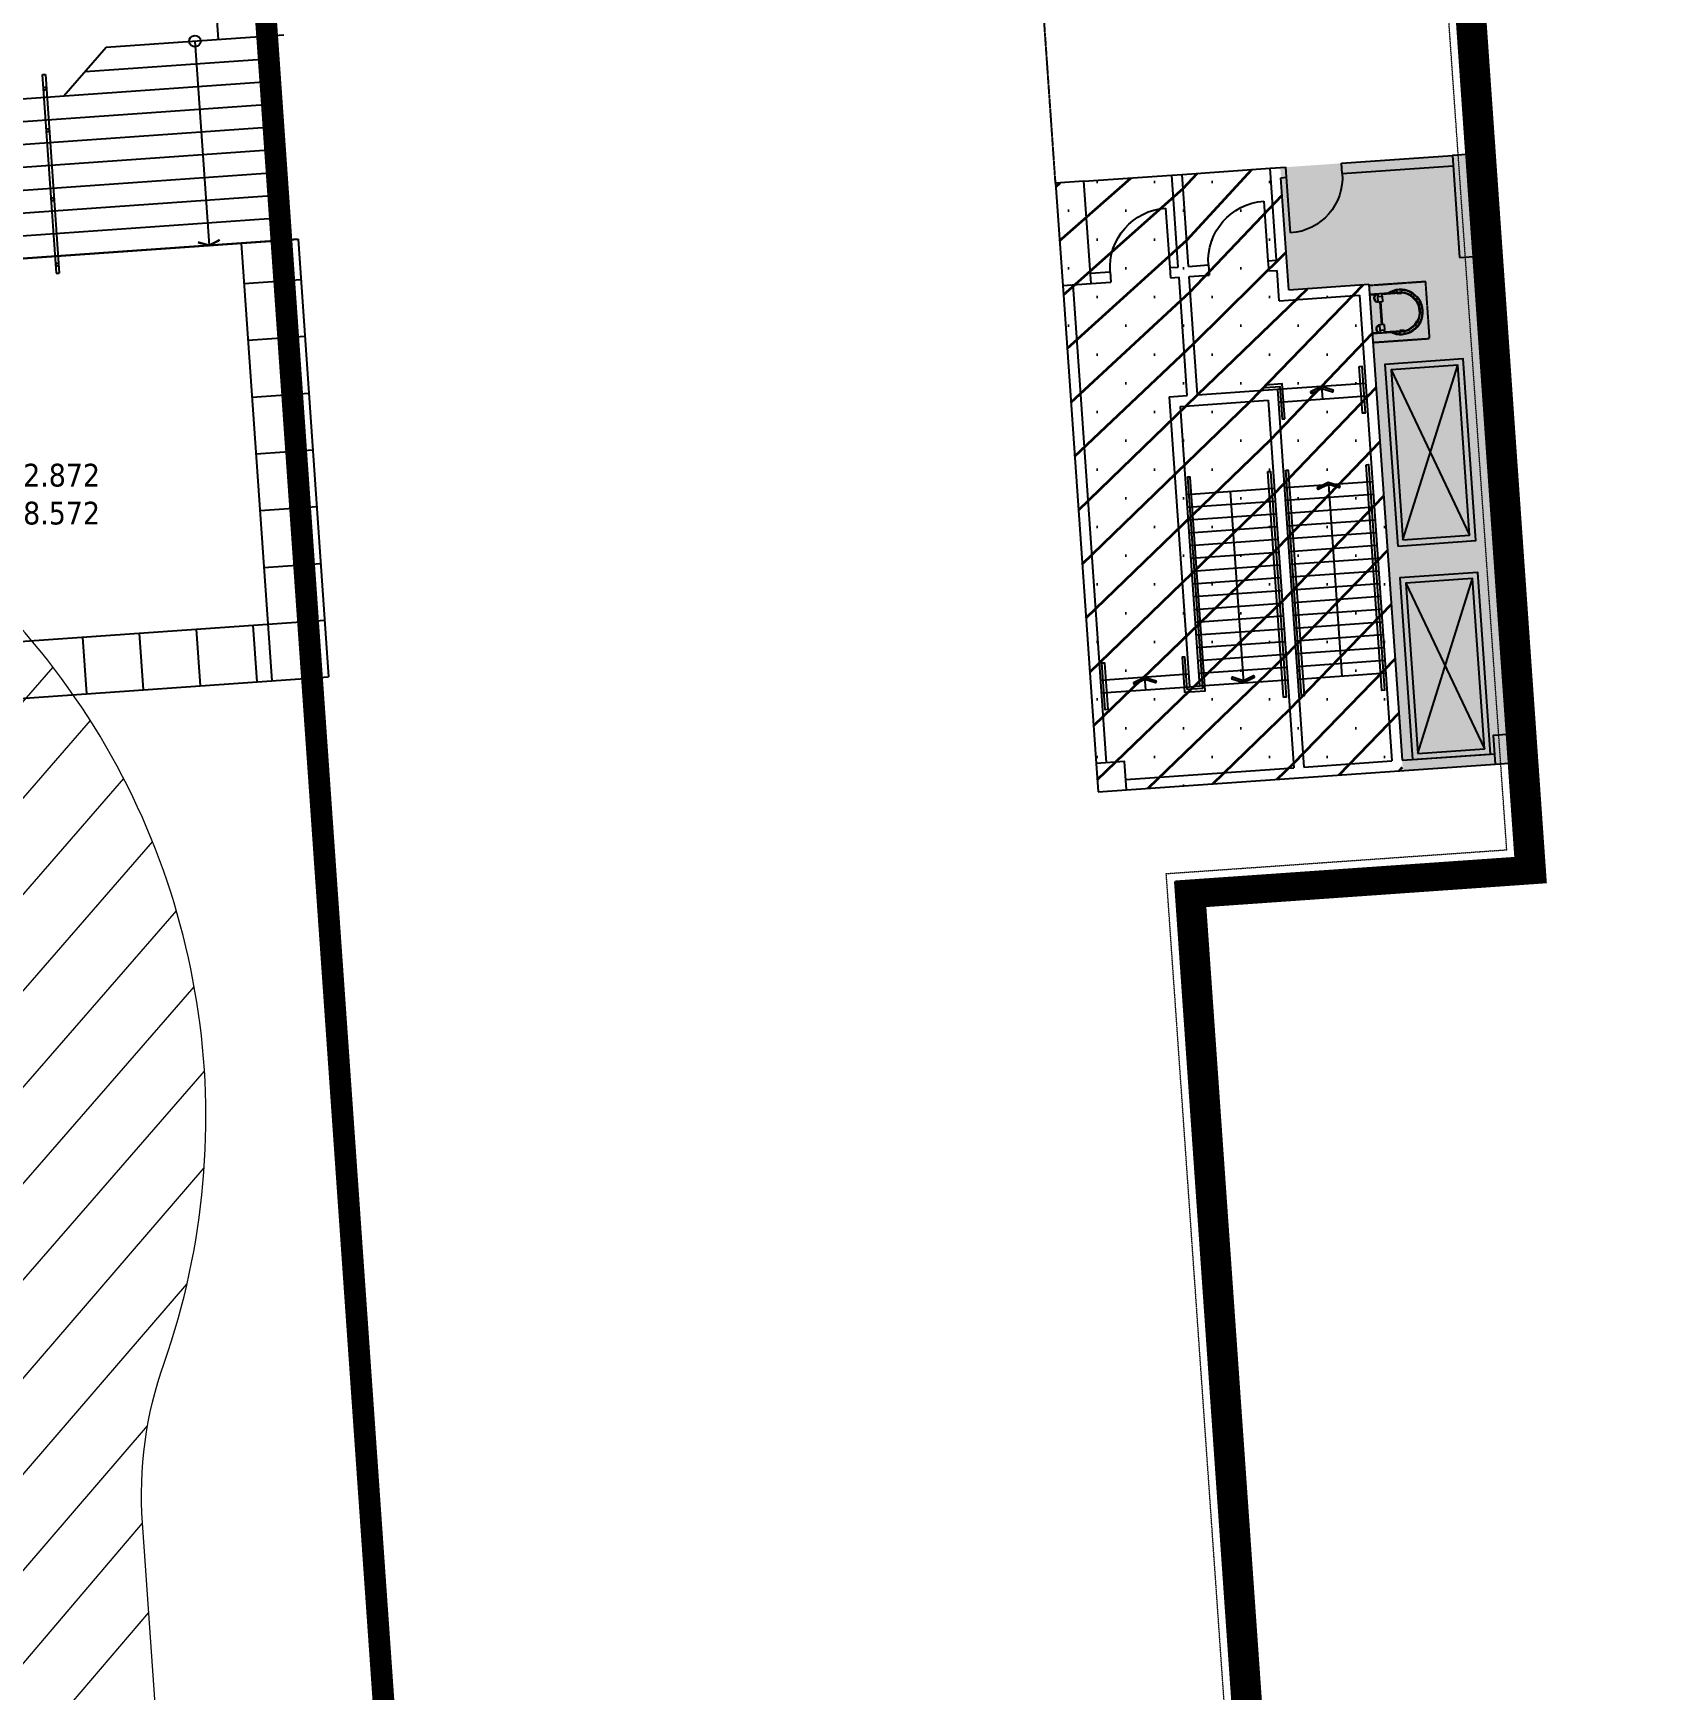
# Model space of a CAD drawing. Header units: millimetres. Extents: x 306 to 836129804, y -168137 to 818603917.
# Drawn here: x 834619946 to 834648386, y 818041644 to 818070758 of the extents above; entities that cross this region are included whole.
import ezdxf
from ezdxf import colors
from ezdxf.entities.mleader import LeaderData, LeaderLine
from ezdxf.math import Vec2, Vec3
from ezdxf.xclip import XClip

# ---------------------------------------------------------------- set-up
doc = ezdxf.new("R2010")
doc.units = ezdxf.units.MM
doc.header["$LTSCALE"] = 3
doc.header["$XCLIPFRAME"] = 0
for name, pattern in [('ACAD_ISO03W100', [30, 12, -18]), ('B0701', [2.34375, 1.5625, -0.78125]), ('CENTER', [2, 1.25, -0.25, 0.25, -0.25]), ('DASHED', [0.75, 0.5, -0.25]), ('DASHED2', [0.375, 0.25, -0.125])]:
    doc.linetypes.add(name, pattern=pattern)
doc.layers.get('Defpoints').update_dxf_attribs({"color": 32})
for name, color, linetype in [('22INWA-a', 6, 'CENTER'), ('_base', 251, 'Continuous'), ('_P30', 251, 'Continuous'), ('_PARCEL BOUNDARY', 10, 'DASHED'), ('LWK-GA_HANDRAIL', 251, 'Continuous'), ('LWK-STEPS', 251, 'Continuous'), ('LWK-STEPS ARROW', 251, 'Continuous'), ('UAJ-90.5LAND', 251, 'Continuous')]:
    doc.layers.add(name, color=color, linetype=linetype)
for name, color, linetype, lineweight in [('Eva-New', 1, 'ACAD_ISO03W100', 18), ('Hatch (CARR)', 252, 'Continuous', 35), ('Hatch (LTC&CB)', 252, 'Continuous', 35), ('UAJ-22INWA-bw', 251, 'Continuous', 35), ('UAJ-28STRU-y', 251, 'B0701', 9), ('UAJ-32INFR', 251, 'Continuous', 25)]:
    doc.layers.add(name, color=color, linetype=linetype, lineweight=lineweight)
doc.layers.get('UAJ-90.5LAND').off()
doc.styles.get("Standard").update_dxf_attribs({"font": 'tahoma.ttf'})
pattern_1 = [(45, (348386.4312716722, -424896.9556207657), (-505.13940681014, 505.13940681014), []), (45, (348891.5712716723, -424896.9556207657), (-505.13940681014, 505.13940681014), [0, -714.375])]

# ---------------------------------------------------------------- blocks, each defined once
blk = doc.blocks.new('_Dot')
at = {"color": 0, "linetype": 'ByBlock', "lineweight": -2}
blk.add_line((-0.5, 0), (-1, 0), dxfattribs=at)
at = {"color": 0, "linetype": 'ByBlock', "const_width": 0.5}
blk.add_lwpolyline([(-0.25, 0, 1), (0.25, 0, 1)], format="xyb", close=True, dxfattribs=at)
blk = doc.blocks.new('3A35X-MAGP-P-00-0$0$02_UNS-dotopen')
at = {"layer": 'LWK-STEPS ARROW', "lineweight": -2}
blk.add_lwpolyline([(-0.5, 6.123233995736766e-17, 1), (0.5, 0, 1)], format="xyb", close=True, dxfattribs=at)
blk = doc.blocks.new('3A35X-MAGP-P-LD-00-0')
at = {"layer": '_base', "ltscale": 0.5}
for p, q in [((834580918.5300238, 818057340.880866, 9.195231551176197e-06), (834625071.5801529, 818060442.6854198, 1.532280449497619e-05)), ((834503975.0098073, 818050933.0420116, -1.492690491849879e-06), (834625141.317624, 818059445.1199824, 1.532280441299919e-05))]:
    blk.add_line(p, q, dxfattribs=at)
for points, elevation in [([(834624315.0600383, 818069070.8577582), (834621352.8524631, 818111470.8024712)], 1.530178963717044e-05), ([(834623202.5216442, 818070646.8015293), (834621143.0735757, 818100124.9802293)], 1.530178963717044e-05), ([(834623606.1001855, 818067066.2709837), (834624143.7763536, 818059375.037648)], -0.1231613750451292), ([(834624452.3270042, 818067126.0450113), (834624603.6226909, 818067136.6217395)], -0.1231491532662044), ([(834624603.6226909, 818067136.6217395), (834625141.3176239, 818059445.1199824)], -0.1231613750451292), ([(834623655.6092407, 818066358.0645982), (834624651.5002172, 818066427.9617581)], 1.532280449497249e-05), ([(834623725.3467102, 818065360.4991809), (834624721.5135398, 818065430.4157017)], 1.532280449497249e-05), ([(834623795.0841798, 818064362.9337636), (834624791.5268624, 818064432.8696454)], 1.532280449497249e-05), ([(834623864.8216494, 818063365.3683463), (834624861.540185, 818063435.323589)], 1.532280449497249e-05), ([(834623934.559119, 818062367.802929), (834624931.5535076, 818062437.7775326)], 1.532280449497249e-05), ([(834624004.2965887, 818061370.2375118), (834625001.5668302, 818061440.2314762)], 1.532280449497249e-05), ([(834623807.6456494, 818060353.3177584), (834623877.4406106, 818059355.7564002)], 1.473208034962263e-05), ([(834620814.9615748, 818060143.9328748), (834620884.756536, 818059146.3715166)], 1.473208034962263e-05), ([(834621812.522933, 818060213.727836), (834621882.3178942, 818059216.1664778)], 1.473208034962263e-05), ([(834622810.0842912, 818060283.5227972), (834622879.8792524, 818059285.961439)], 1.473208034962263e-05)]:
    blk.add_lwpolyline(points, dxfattribs=dict(at, elevation=elevation))
at = {"layer": 'LWK-GA_HANDRAIL', "ltscale": 0.5}
for p, q in [((834620107.3197829, 818070028.604469, -0.1231476837410771), (834620352.5292485, 818066537.1793108, -1.84587999866269)), ((834620160.9501216, 818070032.368544, -0.1231485148278995), (834620406.1595877, 818066540.9433858, -1.845880829851969)), ((834620352.5488216, 818066537.1794425, 1.221592524340565e-05), (834620406.1789873, 818066540.9459894, 1.222336804311552e-05))]:
    blk.add_line(p, q, dxfattribs=at)
at = {"layer": 'LWK-GA_HANDRAIL', "ltscale": 0.5, "elevation": -0.1231485148278995}
blk.add_lwpolyline([(834620107.8311636, 818070028.6379006), (834620161.4613292, 818070032.4044473)], dxfattribs=at)
at = {"layer": 'LWK-GA_HANDRAIL', "ltscale": 0.5}
for centre in [(834620151.6386203, 818069781.0987629, -0.1231485148278996), (834620203.1079458, 818069048.4767665, 0.1235513197935559), (834620288.2587184, 818067835.8645982, -0.6690953902785359), (834620369.5008129, 818066688.7394661, 1.22196395071078e-05)]:
    blk.add_circle(centre, 25, dxfattribs=at)
at = {"layer": 'LWK-STEPS', "ltscale": 0.5}
blk.add_line((834620488.4939964, 818069654.348011, 1.222169385030336e-05), (834621230.412133, 818070508.3879306, 1.233239957067535e-05), dxfattribs=at)
for points, elevation in [([(834621230.412133, 818070508.3879306), (834624351.5187913, 818070727.4445306)], 1.222169385030886e-05), ([(834624200.3027266, 818070716.873368), (834624452.3506882, 818067125.7075647)], -0.1231491532662044), ([(834620859.4530647, 818070081.3679708), (834624228.3109905, 818070317.8131307)], 1.222169385030886e-05), ([(834616569.4585435, 818069379.2883365), (834624256.3163196, 818069918.7947081)], 1.222169385030886e-05), ([(834616760.4096067, 818068991.7063506), (834624284.3216486, 818069519.7762855)], 1.222169385030886e-05), ([(834616971.7127436, 818068605.5527861), (834624312.3269777, 818069120.7578629)], 1.222169385030886e-05), ([(834617162.6638283, 818068217.9708017), (834624340.3323067, 818068721.7394404)], 1.222170998936586e-05), ([(834617353.6149127, 818067830.3888172), (834624368.3376358, 818068322.7210178)], 1.222172612843934e-05), ([(834617544.5659974, 818067442.8068328), (834624396.3429649, 818067923.7025951)], 1.222174226749635e-05), ([(834617735.5170819, 818067055.2248482), (834624424.3482939, 818067524.6841725)], 1.222175840656982e-05), ([(834624603.6226909, 818067136.6217395), (834617926.4681664, 818066667.6428638)], -0.1231491532662044), ([(834617926.4681664, 818066667.6428638), (834624452.353623, 818067125.66575)], 1.221964664322263e-05)]:
    blk.add_lwpolyline(points, dxfattribs=dict(at, elevation=elevation))
at = {"layer": 'LWK-STEPS ARROW', "ltscale": 0.5, "elevation": 1.222169385031724e-05}
blk.add_lwpolyline([(834622790.9654621, 818070617.9162306), (834623043.0134236, 818067026.7504274)], dxfattribs=at)
at = {"layer": 'LWK-STEPS ARROW', "ltscale": 0.5, "const_width": 40, "elevation": -0.1231476748337198}
blk.add_lwpolyline([(834622843.3989291, 818067082.4848199), (834623043.1980741, 818067026.8269712), (834623226.2649369, 818067124.3155259)], dxfattribs=at)
at = {"layer": 'LWK-STEPS ARROW', "xscale": -200, "yscale": 200, "zscale": 200, "rotation": 274.038354498309}
blk.add_blockref('3A35X-MAGP-P-00-0$0$02_UNS-dotopen', (834622790.7505531, 818070617.9011308, 0.1231736372039905), dxfattribs=at)
blk = doc.blocks.new('PB1')
at = {"layer": '_PARCEL BOUNDARY', "ltscale": 5, "const_width": 382.5, "flags": 128}
blk.add_lwpolyline([(834579180.0000008, 817441477.0994015), (834578344.0000008, 817453448.0992794), (834623997.0000008, 817456639.0992794), (834629227.0000008, 817381823.0992794), (834583575.0000008, 817378615.0994015)], close=True, dxfattribs=at)
blk = doc.blocks.new('CL')
for p, q in [((381.5246171951294, 908.9605740308762), (306.5246169567108, 908.960027217865)), ((306.5249415636063, 864.4475679397583), (306.5246169567108, 908.960027217865)), ((381.5246171951294, 908.9605740308762), (381.5249418020248, 864.4481155872345)), ((124.6086379289627, 842.7377891540527), (67.15974390506744, 794.5234286785126)), ((95.88658845424652, 760.294508934021), (67.15974390506744, 794.5234286785126)), ((156.751544713974, 804.4385267496109), (99.30265069007874, 756.2241656780243)), ((99.30265069007874, 756.2241659164429), (104.445515871048, 750.096284031868)), ((104.445515871048, 750.096284031868), (161.8944097757339, 798.3106447458267)), ((124.6086379289627, 842.7377891540527), (153.7259197235107, 808.0436524152756)), ((161.8944100141525, 798.3106446266174), (156.751544713974, 804.4385266304016)), ((381.5249819755554, 858.960575222969), (306.5249819755554, 858.9600270986557)), ((306.5249819755554, 858.9600270986557), (306.5250403881073, 850.960027217865)), ((306.5250401496887, 850.960027217865), (381.5250403881073, 850.9605747461319)), ((381.5250401496887, 850.9605746269226), (381.5249819755554, 858.960575222969)), ((531.2753504514694, 804.4571357965469), (526.1330938339233, 798.3287425041199)), ((526.1330935955048, 798.3287425041199), (583.5867786407471, 750.1200914382935)), ((588.729034781456, 756.2484843730927), (531.2753504514694, 804.4571357965469)), ((534.2999722957611, 808.0617945194244), (563.4144510030746, 842.7595926523209)), ((620.8681359291077, 794.5509411096573), (563.4144510030746, 842.7595926523209)), ((583.5867786407471, 750.1200914382935), (588.729034781456, 756.2484843730927)), ((620.8681359291077, 794.5509411096573), (592.1434118747711, 760.3176407814026)), ((-41.97284007072449, 560.4574844837189), (3.470796704292297, 560.4578160047531)), ((-41.97284007072449, 560.4574844837189), (-41.97229290008545, 485.4574842453003)), ((-0.003542900085449219, 485.457790851593), (-41.97229290008545, 485.4574842453003)), ((-0.003816485404968262, 522.9577904939651), (0, 0)), ((7.998409509658813, 217.9578490257263), (7.996183514595032, 522.9578486680984)), ((16.02715981006622, 560.4579079151154), (8.027159810066223, 560.4578492641449)), ((8.027159810066223, 560.4578495025635), (8.02770709991455, 485.4578491449356)), ((8.02770721912384, 485.4578491449356), (16.02770745754242, 485.4579079151154)), ((16.02770721912384, 485.4579079151154), (16.02715981006622, 560.4579079151154)), ((680.0584100484848, 560.4627536535263), (670.058410525322, 560.4626801013947)), ((670.0584104061127, 560.4626804590225), (670.0589575767517, 485.4626799821854)), ((670.0589575767517, 485.4626799821854), (680.0589575767517, 485.4627531766891)), ((680.0589573383331, 485.4627532958984), (680.0584099292755, 560.462753534317)), ((680.0586833953857, 522.9627530574799), (680.0609092712402, 217.9627530574799)), ((684.5835233926773, 560.4627865552902), (730.0584100484848, 560.4631181955338)), ((688.0624997615814, 0.005004763603210449), (688.058683514595, 522.9628113508224)), ((730.0589574575424, 485.4631180763245), (688.0589574575424, 485.4628117084503)), ((730.2531898021698, 485.4631195068359), (730.25264275074, 560.4631196260452)), ((42.42965984344482, 217.9581006765366), (7.998409152030945, 217.9578492641449)), ((7.998956561088562, 142.9578491449356), (42.43020665645599, 142.9581001996994)), ((7.999999403953552, 5.817413330078125e-05), (7.998956561088562, 142.9578491449356)), ((42.42965984344482, 217.9581006765366), (144.0296586751938, 217.9588416814804)), ((42.43020665645599, 142.9581001996994), (42.42965960502625, 217.9581006765366)), ((144.03020632267, 142.958841919899), (42.43020665645599, 142.9581001996994)), ((144.0296590328217, 217.9588420391083), (144.03020632267, 142.958841919899)), ((544.0298599004745, 190.4617604017258), (144.029859662056, 190.458841919899)), ((144.0300052165985, 170.4588414430618), (544.030005812645, 170.4617605209351)), ((544.0296592712402, 217.9617607593536), (645.6296591758728, 217.9625018835068)), ((544.0296592712402, 217.9617607593536), (544.0302065610886, 142.9617604017258)), ((645.6302062273026, 142.9625020027161), (544.0302065610886, 142.9617604017258)), ((680.0609089136124, 217.9627525806427), (645.6296591758728, 217.9625018835068)), ((645.6296591758728, 217.9625018835068), (645.6302064657211, 142.9625018835068)), ((645.6302062273026, 142.9625020027161), (680.0614562034607, 142.9627532958984)), ((680.0614564418793, 142.962753534317), (680.0624994039536, 0.004946470260620117))]:
    blk.add_line(p, q)
for centre, radius, start, end in [((344.0274333953857, 522.9603009223938), 394.0312500000244, 0.0004098113501937765, 180.0004098113502), ((344.0274333953857, 522.9603009223938), 386.0312500000238, 95.5946218025571, 124.4110453361459), ((344.0274333953857, 522.9603009223938), 386.0312500000242, 55.594634392104, 84.40620190638371), ((344.0274333953857, 522.9603009223938), 386.0312500000242, 135.5994941512172, 174.4062087040474), ((344.0274333953857, 522.9603009223938), 344.031250000001, 0.0004098113501937765, 180.0004098113502), ((344.0274333953857, 522.9603009223938), 336.0312500000006, 0.0004098113501937765, 180.0004098113502), ((344.0274333953857, 522.9603009223938), 386.0312500000246, 5.594642195519019, 44.40621969629313), ((344.0274333953857, 522.9603009223938), 394.0312500000246, 180.0004098113502, 209.1787706952575), ((344.0274333953857, 522.9603009223938), 386.0312500000245, 185.5936540111323, 206.6273701910791), ((344.0274333953857, 522.9603009223938), 394.0312500000239, 330.8220731560014, 0.0004098113501937765), ((344.0274333953857, 522.9603009223938), 386.0312500000246, 333.3734545379069, 354.4071832931112), ((72.0302062034607, 142.9583163261414), 71.9999999999998, 206.0872279643661, 0.0004098113501937765), ((72.0302062034607, 142.9583163261414), 63.99999999999983, 180.0004098113502, 0.0004098113501937765), ((616.0302062034607, 142.9622859954834), 71.99999999999967, 180.0004098113502, 333.9136090050864), ((616.0302062034607, 142.9622859954834), 63.99999999999984, 180.0004098113502, 0.0004098113501937765)]:
    blk.add_arc(centre, radius, start, end)
blk = doc.blocks.new('D1050')
at = {"layer": 'UAJ-32INFR', "ltscale": 0.5}
blk.add_line((-1.192092895507812e-07, 1049.999999761581), (-1.192092895507812e-07, -1.192092895507812e-07), dxfattribs=at)
blk.add_arc((-1.192092895507812e-07, 0), 1049.999999721457, 0, 90, dxfattribs=at)
blk = doc.blocks.new('D980')
at = {"layer": 'UAJ-32INFR', "ltscale": 0.5}
blk.add_line((0, 980.0000003576279), (0, 1.192092895507812e-07), dxfattribs=at)
blk.add_arc((0, 0), 980.0000002873314, 0, 90, dxfattribs=at)
blk = doc.blocks.new('3A35X-MAGP-P-ADR-L00-L1')
at = {"layer": '_P30', "ltscale": 0.5}
h = blk.add_hatch(dxfattribs=at)
h.set_pattern_fill('LINE', color=256, scale=500)
h.set_pattern_definition([(3.998908524941723, (0, 0), (-4.35859189390224, 62.34783618300163), [])])
h.paths.add_polyline_path([(834623881.5471535, 818071698.8028206), (834632091.8334566, 817954254.086951), (834632241.4682937, 817954264.5471406), (834624031.1819599, 818071709.2634411)])
at = {"layer": '_P30'}
for points in [[(834642401.613198, 818064457.7158811), (834642595.5472767, 818064551.4686054), (834642800.6393502, 818064485.6108694), (834642788.4098755, 818064447.5262272), (834642598.5516586, 818064508.492174), (834642419.0226423, 818064421.7032264)], [(834642519.2546401, 818062774.9042072), (834642713.1887186, 818062868.6569316), (834642918.2807913, 818062802.799196), (834642906.0513173, 818062764.7145534), (834642716.1931001, 818062825.6805005), (834642536.6640836, 818062738.891553)], [(834641419.7030357, 818059432.0042468), (834641225.7689573, 818059338.2515225), (834641020.6768835, 818059404.109259), (834641032.906358, 818059442.1939007), (834641222.7645752, 818059381.2279539), (834641402.2935917, 818059468.016901)], [(834639290.3558426, 818059348.3051845), (834639484.2899207, 818059442.0579089), (834639689.3819934, 818059376.2001728), (834639677.1525191, 818059338.1155307), (834639487.2943032, 818059399.0814775), (834639307.7652862, 818059312.2925304)]]:
    blk.add_hatch(color=256, dxfattribs=at).paths.add_polyline_path(points)
at = {"layer": '_P30', "ltscale": 4}
for p, q in [((834642948.1171525, 818068470.5975302), (834644898.3358827, 818068606.9327762)), ((834639965.3750833, 818068262.0809848), (834640144.936852, 818068274.6337298)), ((834640078.3497851, 818066646.0250714), (834639965.3750833, 818068262.0809848)), ((834640257.9115537, 818066658.5778167), (834640144.936852, 818068274.6337298)), ((834641691.1631888, 818068382.7268085), (834641970.5030813, 818068402.2548093)), ((834641804.1378899, 818066766.6708957), (834641691.1631888, 818068382.7268085)), ((834641883.2777011, 818068215.717786), (834641983.0558257, 818068222.693041)), ((834642021.0092052, 818066245.5261624), (834641883.2777011, 818068215.717786)), ((834641983.0558257, 818068222.693041), (834641970.5030813, 818068402.2548093)), ((834642960.669897, 818068291.035762), (834642948.1171525, 818068470.5975302)), ((834642960.669897, 818068291.035762), (834644910.8886261, 818068427.3710076)), ((834641654.503162, 818066756.2091447), (834641804.1378899, 818066766.6708957)), ((834641654.503162, 818066756.2091447), (834641667.0558276, 818066576.6485063)), ((834645930.2737501, 818058434.1305935), (834645343.0842499, 818066833.6310852)), ((834646109.8355185, 818058446.683338), (834645522.6460186, 818066846.1838293)), ((834638532.1234477, 818066537.9319924), (834638881.268332, 818066562.3830098)), ((834638881.268332, 818066562.3830098), (834638893.8240753, 818066382.7783384)), ((834639928.7149781, 818066635.5644509), (834640078.3497851, 818066646.0250714)), ((834639928.7149781, 818066635.5644509), (834639941.2677227, 818066456.0026824)), ((834639941.2677227, 818066456.0026824), (834640090.9025304, 818066466.4633032)), ((834640236.3051558, 818064386.5394877), (834640090.9025304, 818066466.4633032)), ((834640257.9115537, 818066658.5778167), (834640607.0564737, 818066683.0283043)), ((834640270.4642986, 818066479.0160478), (834640619.6121806, 818066503.4241618)), ((834640415.866923, 818064399.0922323), (834640270.4642986, 818066479.0160478)), ((834640607.0564737, 818066683.0283043), (834640619.6121806, 818066503.4241618)), ((834641667.0558276, 818066576.6485063), (834641816.6906352, 818066587.109127)), ((834641854.0001818, 818066053.4116492), (834641816.6906352, 818066587.109127)), ((834638045.893503, 818066323.5014887), (834638633.0830035, 818057924.0009981)), ((834638225.4552716, 818066336.0542333), (834638812.644772, 818057936.5537434)), ((834638544.6761923, 818066358.3702239), (834638893.8240753, 818066382.7783384)), ((834642021.0092052, 818066245.5261624), (834643427.5763904, 818066343.8559948)), ((834643427.5763904, 818066343.8559948), (834644012.3250793, 818057979.270293)), ((834641854.0001818, 818066053.4116492), (834643260.5673664, 818066151.7414824)), ((834643260.5673664, 818066151.7414824), (834643832.7633104, 818057966.7175483)), ((834640415.866923, 818064399.0922323), (834641822.4341074, 818064497.4220655)), ((834641822.4341074, 818064497.4220655), (834642286.5369725, 818057858.6244694)), ((834639917.0842342, 818064364.2234973), (834640236.3051558, 818064386.5394877)), ((834639917.0842342, 818064364.2234973), (834640273.0940204, 818059271.6522382)), ((834640109.1987476, 818064197.2144746), (834641655.4250845, 818064305.3075528)), ((834640109.1987476, 818064197.2144746), (834640452.6557885, 818059284.2049825)), ((834641655.4250845, 818064305.3075528), (834642106.9752048, 818057846.071724)), ((834640273.0940204, 818059271.6522382), (834640452.6557885, 818059284.2049825)), ((834644012.3250793, 818057979.270293), (834645633.368819, 818058092.5936823)), ((834639154.181683, 818057639.6488123), (834642106.9752048, 818057846.071724)), ((834639166.734428, 818057460.0870441), (834645645.9215635, 818057913.0319135)), ((834642286.5369725, 818057858.6244694), (834643832.7633106, 818057966.7175483))]:
    blk.add_line(p, q, dxfattribs=at)
at = {"layer": '_P30', "ltscale": 0.5}
for p, q in [((834638419.1487459, 818068153.9879068), (834639965.3750833, 818068262.0809848)), ((834640144.936852, 818068274.6337298), (834641691.1631888, 818068382.7268085))]:
    blk.add_line(p, q, dxfattribs=at)
at = {"layer": '_P30'}
for p, q in [((834643818.230557, 818064842.466981), (834645199.6016463, 818061931.7215592)), ((834644027.4628721, 818061849.7722352), (834644990.3693322, 818064924.4163047)), ((834641822.4341074, 818064497.4220655), (834643368.6604452, 818064605.5151451)), ((834642595.5472767, 818064551.4686054), (834642611.2382075, 818064327.0163947)), ((834641838.1250389, 818064272.9698563), (834643384.3513762, 818064381.0629343)), ((834640217.2918261, 818062650.9881366), (834641763.5181631, 818062759.0812163)), ((834640990.4049941, 818062705.0346764), (834641225.7689571, 818059338.2515225)), ((834641943.0799319, 818062771.6339605), (834643489.3062694, 818062879.7270399)), ((834642716.1931002, 818062825.6805004), (834642951.5570624, 818059458.897346)), ((834640232.982757, 818062426.5359261), (834641779.2090938, 818062534.6290058)), ((834641958.7708627, 818062547.1817497), (834643504.9972, 818062655.2748291)), ((834641974.4617933, 818062322.7295395), (834643520.6881307, 818062430.8226191)), ((834640248.6736882, 818062202.0837163), (834641794.9000247, 818062310.1767948)), ((834640264.364619, 818061977.631506), (834641810.5909554, 818062085.7245855)), ((834641990.1527243, 818062098.2773297), (834643536.3790618, 818062206.3704088)), ((834640280.0555501, 818061753.1792952), (834641826.2818868, 818061861.2723743)), ((834642005.843655, 818061873.8251194), (834643552.0699929, 818061981.9181982)), ((834640295.746481, 818061528.727086), (834641841.9728178, 818061636.8201646)), ((834642021.5345857, 818061649.3729087), (834643567.7609236, 818061757.4659877)), ((834642037.2255168, 818061424.9206989), (834643583.4518543, 818061533.013778)), ((834640311.4374106, 818061304.2748754), (834641857.6637485, 818061412.3679543)), ((834642052.9164481, 818061200.4684887), (834643599.1427845, 818061308.5615677)), ((834640327.1283416, 818061079.8226646), (834641873.3546792, 818061187.9157435)), ((834640342.8192723, 818060855.370455), (834641889.0456097, 818060963.4635344)), ((834642068.6073787, 818060976.0162789), (834643614.8337152, 818061084.1093569)), ((834644080.4681294, 818061091.6266481), (834645461.8392197, 818058180.881227)), ((834644289.7004434, 818058098.9319031), (834645252.6069045, 818061173.5759716)), ((834640358.510203, 818060630.9182444), (834641904.7365404, 818060739.0113235)), ((834642084.2983091, 818060751.5640682), (834643630.5246458, 818060859.6571472)), ((834642099.98924, 818060527.111858), (834643646.2155769, 818060635.2049369)), ((834640374.2011341, 818060406.4660337), (834641920.4274718, 818060514.5591127)), ((834642115.6801708, 818060302.6596481), (834643661.9065077, 818060410.7527262)), ((834640389.8920648, 818060182.0138246), (834641936.1184027, 818060290.1069034)), ((834640405.5829955, 818059957.5616137), (834641951.8093333, 818060065.6546928)), ((834642131.3711016, 818060078.2074378), (834643677.5974385, 818060186.3005164)), ((834640421.2739264, 818059733.109403), (834641967.5002642, 818059841.2024821)), ((834642147.062033, 818059853.7552271), (834643693.2883694, 818059961.8483062)), ((834638711.1767526, 818059388.0113695), (834640257.40309, 818059496.1044484)), ((834640436.9648578, 818059508.6571938), (834641983.1911951, 818059616.7502726)), ((834642162.7529637, 818059629.3030169), (834643708.9793001, 818059737.3960954)), ((834642178.4438945, 818059404.8508067), (834643724.6702313, 818059512.9438862)), ((834638726.8676829, 818059163.5591593), (834640273.0940204, 818059271.6522382)), ((834639484.2899207, 818059442.0579089), (834639499.9808521, 818059217.6056982)), ((834640452.6557885, 818059284.2049825), (834641998.8821265, 818059392.298062))]:
    blk.add_line(p, q, dxfattribs=at)
at = {"layer": '_P30', "linetype": 'DASHED2', "ltscale": 10}
blk.add_lwpolyline([(834637920.3660558, 818068119.1191716), (834637630.955541, 818072259.015683), (834645107.7062535, 818072781.6978966), (834645400.565352, 818068591.9206599)], dxfattribs=at)
at = {"layer": '_P30'}
for points in [[(834623881.5471535, 818071698.8028206), (834632091.8334566, 817954254.086951), (834632241.4682937, 817954264.5471406), (834624031.1819599, 818071709.2634411), (834623881.5471536, 818071698.8028206)], [(834642401.613198, 818064457.7158811), (834642595.5472767, 818064551.4686054), (834642800.6393502, 818064485.6108694), (834642788.4098755, 818064447.5262272), (834642598.5516586, 818064508.492174), (834642419.0226423, 818064421.7032264), (834642401.613198, 818064457.7158811)], [(834642519.2546401, 818062774.9042072), (834642713.1887186, 818062868.6569316), (834642918.2807913, 818062802.799196), (834642906.0513173, 818062764.7145534), (834642716.1931001, 818062825.6805005), (834642536.6640836, 818062738.891553), (834642519.2546401, 818062774.9042072)], [(834641419.7030357, 818059432.0042468), (834641225.7689573, 818059338.2515225), (834641020.6768835, 818059404.109259), (834641032.906358, 818059442.1939007), (834641222.7645752, 818059381.2279539), (834641402.2935917, 818059468.016901), (834641419.7030357, 818059432.0042468)], [(834639290.3558426, 818059348.3051845), (834639484.2899207, 818059442.0579089), (834639689.3819934, 818059376.2001728), (834639677.1525191, 818059338.1155307), (834639487.2943032, 818059399.0814775), (834639307.7652862, 818059312.2925304), (834639290.3558426, 818059348.3051845)]]:
    blk.add_lwpolyline(points, dxfattribs=at)
at = {"layer": '_P30', "ltscale": 4}
for points in [[(834645023.8633281, 818066811.3150941), (834645522.6460186, 818066846.1838292), (834645397.1185714, 818068641.8015113), (834644898.3358825, 818068606.9327761)], [(834638045.8935028, 818066323.5014887), (834638544.6761923, 818066358.3702239), (834638419.1487459, 818068153.9879069), (834637920.3660558, 818068119.1191716)], [(834645645.9215635, 818057913.0319135), (834646144.7042536, 818057947.9006492), (834646109.8355185, 818058446.6833382), (834645611.0528283, 818058411.8146036)], [(834638667.9517385, 818057425.218309), (834639166.734428, 818057460.0870441), (834639131.8656929, 818057958.8697332), (834638633.0830034, 818057924.0009981)]]:
    blk.add_lwpolyline(points, close=True, dxfattribs=at)
at = {"layer": '_P30', "linetype": 'DASHED'}
blk.add_lwpolyline([(834644426.8597022, 818066388.6502177), (834643429.3250242, 818066318.9148911), (834643499.0624976, 818065321.3495123), (834644496.597175, 818065391.0848391)], close=True, dxfattribs=at)
at = {"layer": '_P30'}
for points in [[(834643934.6807905, 818061743.0413332), (834645306.3325487, 818061838.9394773), (834645083.1514127, 818065031.1472056), (834643711.4996549, 818064935.2490615)], [(834643257.9583201, 818064898.508387), (834643302.848762, 818064901.6465731), (834643360.3821752, 818064078.655135), (834643315.4917332, 818064075.5169488)], [(834644027.462872, 818061849.7722352), (834645199.6016463, 818061931.7215589), (834644990.3693321, 818064924.4163047), (834643818.2305568, 818064842.4669809)], [(834641948.8271639, 818063979.9766144), (834641905.9386193, 818064593.4793226), (834641606.6690065, 818064572.5580814), (834641609.8071927, 818064527.6676393), (834641864.1863635, 818064545.4506943), (834641903.936722, 818063976.8384284)], [(834640231.3417645, 818059223.62361), (834640191.5914068, 818059792.2358756), (834640146.7009642, 818059789.0976893), (834640189.5895087, 818059175.5949814), (834640548.7130445, 818059200.7004712), (834640286.1514696, 818062956.5341233), (834640241.2610272, 818062953.3959371), (834640500.6844162, 818059242.4527266)], [(834641652.8160379, 818063052.0744567), (834641697.7064799, 818063055.2126429), (834641974.912925, 818059089.8902617), (834641930.0224829, 818059086.7520759)], [(834641967.0491327, 818063074.0417598), (834642011.9395747, 818063077.1799465), (834642289.1460189, 818059111.8575653), (834642244.2555778, 818059108.7193786)], [(834643378.6041437, 818063172.7202803), (834643423.4945863, 818063175.8584665), (834643700.7010304, 818059210.5360851), (834643655.8105879, 818059207.3978996)], [(834644196.9183629, 818057992.2010012), (834645568.5701207, 818058088.0991453), (834645345.3889859, 818061280.3068736), (834643973.7372271, 818061184.4087294)], [(834644289.7004433, 818058098.9319031), (834645461.8392196, 818058180.8812268), (834645252.6069044, 818061173.5759716), (834644080.4681292, 818061091.6266478)], [(834638735.1459535, 818059690.4191688), (834638780.036395, 818059693.557355), (834638837.569808, 818058870.5659183), (834638792.679366, 818058867.4277316)]]:
    blk.add_lwpolyline(points, close=True, dxfattribs=at)
at = {"layer": '_P30', "ltscale": 0.5}
for name, p, xscale, rotation in [('D980', (834641983.0558257, 818068222.693041), -0.9999999999999992, 183.9989085444809), ('D1050', (834639928.7149781, 818066635.5644507), -1, 3.99890846310008), ('D1050', (834641654.503083, 818066756.2102745), -1, 3.99890846310008)]:
    blk.add_blockref(name, p, dxfattribs=dict(at, xscale=xscale, rotation=rotation))
at = {"layer": '_P30', "rotation": 273.9989085270093}
blk.add_blockref('CL', (834643440.1969589, 818066163.3240283), dxfattribs=at)
blk = doc.blocks.new('coordination')
at = {"layer": 'Defpoints'}
ml = blk.add_multileader_mtext('Standard', dxfattribs=at)
ml.set_content('834612.872\\P818058.572', color=256)
ml.set_leader_properties()
ml.set_arrow_properties(name='DOT')
ml.build(insert=Vec2(0, 0))
ml.multileader.update_dxf_attribs({"text_right_attachment_type": 6, "dogleg_length": 0.36, "arrow_head_size": 300, "scale": 100})
ctx = ml.context
ctx.base_point, ctx.scale, ctx.char_height, ctx.arrow_head_size, ctx.landing_gap_size, ctx.plane_origin = Vec3(835151888.056297, 818012922.6337947, 0.1231964928010711), 100, 400, 300, 200, Vec3(835162637.922312, 818012184.49326, 0.1231964928010711)
ctx.right_attachment = 6
notes = []
notes.append((ctx, [(1, (1, 1, 0), (835150305.8005503, 818012922.6337947, 0.1231964928010711), (1, 0), 1582.255746603012, [(0, [(835146690.5148245, 818008509.1606183, 0.1231964928010711)], 0, [])])]))
ctx.mtext.insert, ctx.mtext.flow_direction = Vec3(835152088.056297, 818013127.200618, 0.1231964928010711), 5
for ctx, leaders in notes:
    for number, flags, end, landing, length, lines in leaders:
        leader = LeaderData()
        leader.index, (leader.has_last_leader_line, leader.has_dogleg_vector, leader.attachment_direction) = number, flags
        leader.last_leader_point, leader.dogleg_vector, leader.dogleg_length = Vec3(end), Vec3(landing), length
        for number, points, colour, breaks in lines:
            line = LeaderLine()
            line.index, line.vertices, line.color, line.breaks = number, Vec3.list(points), colors.encode_raw_color(colour), breaks
            leader.lines.append(line)
        ctx.leaders.append(leader)
blk = doc.blocks.new('p32 uns')
blk.add_blockref('coordination', (-834657437.8716539, -818261001.074287))
blk = doc.blocks.new('GBP-P32-L00')
blk.add_blockref('coordination', (-533818.2349976301, 50063.04172456264))
at = {"layer": 'UAJ-90.5LAND'}
blk.add_blockref('p32 uns', (834123619.6366563, 818311064.1160116), dxfattribs=at)

msp = doc.modelspace()

# ---------------------------------------------------------------- hatches: boundary and pattern name
at = {"layer": 'Eva-New', "linetype": 'Continuous', "ltscale": 0.01}
h = msp.add_hatch(dxfattribs=at)
h.set_pattern_fill('ANSI31', color=8, scale=350, angle=4)
h.set_pattern_definition([(49, (0, 0), (-838.6710210225554, 729.0455959657013), [])])
edge = h.paths.add_edge_path()
edge.add_arc((834611513.5385946, 818068145.3264505), 14099.99999968531, 55.19002574308559, 154.5596091027724)
edge.add_line((834598780.7776825, 818074202.2893481), (834595240.3911003, 818066761.4558462))
edge.add_arc((834589822.417787, 818069339.3552195), 6000.000000233124, 273.9989064334658, 334.5546563119141, ccw=False)
edge.add_line((834590240.8423903, 818063353.9629304), (834585554.5350056, 818063026.3542768))
edge.add_arc((834584989.6617913, 818071106.6338656), 8099.999998867221, 264.220048196886, 273.9989064322582, ccw=False)
edge.add_line((834584173.925572, 818063047.8142), (834580415.7397891, 818063428.2282544))
edge.add_arc((834579106.5335116, 818050494.3201492), 12999.99999816069, 84.2200481985661, 93.99077919798958)
edge.add_line((834578201.7864021, 818063462.7985727), (834574221.9197499, 818063185.1428037))
edge.add_arc((834573731.4752913, 818070170.6889209), 7002.741628984699, 184.518270925359, 274.0160585979712, ccw=False)
edge.add_arc((834553791.0620614, 818068592.8452796), 13000.0000005708, 4.527501078735133, 25.16518805878682)
edge.add_line((834565557.174624, 818074120.828201), (834563375.7160238, 818078763.9842684))
edge.add_arc((834569692.9588658, 818081779.3520507), 6999.999999030279, 186.261998653722, 205.5162346975632, ccw=False)
edge.add_line((834562734.724241, 818081015.8267443), (834561851.4163579, 818093822.5155479))
edge.add_arc((834568795.7761757, 818094576.8707228), 6985.211880096444, 103.79340942041148, 186.1996435070692, ccw=False)
edge.add_line((834567130.3497419, 818101360.6410463), (834607738.9713905, 818104323.6446342))
edge.add_arc((834606780.3295362, 818117304.0183489), 13015.72495013958, 274.223807264846, 392.8596289379157)
edge.add_arc((834623587.3262396, 818128173.8785237), 6999.999999836902, 183.9989136523716, 212.9539425140163, ccw=False)
edge.add_line((834616604.3686309, 818127685.7156067), (834614554.4666462, 818157541.1841724))
edge.add_line((834614554.4666462, 818157541.1841724), (834608569.0701823, 818157122.7809477))
edge.add_line((834608569.0701823, 818157122.7809477), (834610618.9763948, 818127267.2902491))
edge.add_arc((834623587.3262378, 818128173.8785231), 12999.99999806346, 183.9989136508734, 212.8579348742854)
edge.add_arc((834606785.1724918, 818117301.6086594), 7012.974383020965, -85.87050168941721, 32.994913872568816, ccw=False)
edge.add_line((834607290.1835088, 818110306.8410742), (834542916.4285616, 818105772.5570611))
edge.add_line((834542916.4285616, 818105772.5570611), (834543332.168679, 818099784.931535))
edge.add_line((834543332.168679, 818099784.931535), (834548339.9487058, 818100139.6961751))
edge.add_arc((834548849.6206386, 818093135.5706489), 7022.644791367745, 1.917894415990986, 94.16192873604791, ccw=False)
edge.add_line((834555868.3314306, 818093370.5997602), (834556822.6031799, 818079614.5109141))
edge.add_arc((834565030.3921052, 818080333.9384184), 8239.258156901009, 185.0092761133849, 211.2767633085009)
edge.add_line((834557988.549832, 818076056.3418531), (834560014.6381451, 818071842.7746612))
edge.add_arc((834553704.8687762, 818068780.019501), 7013.81912084653, -83.41200971856142, 25.89188562423311, ccw=False)
edge.add_line((834554509.5567249, 818061812.5137804), (834511331.2743995, 818058806.1397856))
edge.add_arc((834510845.0625758, 818065789.233517), 6999.999999933733, 141.8798806352492, 273.9829049167347, ccw=False)
edge.add_arc((834495100.3448526, 818078140.8887452), 13011.48484009153, 321.889271565979, 363.9966433354928)
edge.add_line((834508080.187521, 818079047.7636253), (834507303.147802, 818090245.0026575))
edge.add_arc((834514286.1054543, 818090733.1649512), 6999.999999943095, 94.21783473311712, 183.9989085377374, ccw=False)
edge.add_line((834513771.2650272, 818097714.206373), (834514324.2611847, 818097754.9889383))
edge.add_line((834514324.2611847, 818097754.9889383), (834515094.2032907, 818097812.2750338))
edge.add_arc((834515888.7804214, 818090839.1162039), 7018.283043878132, 4.391191596629085, 96.50069787772958, ccw=False)
edge.add_line((834522886.4615402, 818091376.4762715), (834523318.1003574, 818085091.4654405))
edge.add_line((834523318.1003574, 818085091.4654405), (834529307.3396509, 818085510.1591995))
edge.add_line((834529307.3396509, 818085510.1591995), (834528870.5492542, 818091758.2633296))
edge.add_arc((834535853.5069062, 818092246.4256233), 6999.999999586337, 93.99890853307471, 183.9989085379415, ccw=False)
edge.add_line((834535365.3446131, 818099229.3832753), (834540639.8020831, 818099596.5330453))
edge.add_line((834540639.8020831, 818099596.5330453), (834540220.7704337, 818105616.323317))
edge.add_line((834540220.7704337, 818105616.323317), (834513376.0995728, 818103738.6078113))
edge.add_arc((834514284.2614373, 818090770.3680685), 13000.00000003277, 94.00586599802176, 183.991117880833)
edge.add_line((834501315.7883602, 818089865.5443004), (834502093.999344, 818078618.6765761))
edge.add_arc((834495110.6965383, 818078135.4768907), 7000.000000828009, -66.13857842422561, 3.9581909098961887, ccw=False)
edge.add_arc((834495110.6965395, 818078135.4768903), 6999.999999981786, 273.99870041279297, 293.8614215680351, ccw=False)
edge.add_line((834495598.8334678, 818071152.5174648), (834484038.0252761, 818070344.3705096))
edge.add_arc((834484944.5652856, 818057376.0172908), 12999.99999985473, 3.998699986240524, 93.99870041178127, ccw=False)
edge.add_line((834497912.918511, 818058282.557204), (834498850.7850932, 818044866.0656179))
edge.add_arc((834505832.5325971, 818045382.0451274), 7000.788031506466, 153.5175844556254, 184.2267069343446, ccw=False)
edge.add_arc((834505831.7802428, 818045382.3021698), 7000.000000506094, 93.9907792036035, 153.5167215738451, ccw=False)
edge.add_line((834505344.6087215, 818052365.3290147), (834578107.7560652, 818057441.656797))
edge.add_arc((834579012.5031768, 818044473.1783768), 12999.99999509848, 84.22004763743712, 93.99077920788699, ccw=False)
edge.add_line((834580321.7095807, 818057407.0864662), (834583663.296837, 818057068.8416442))
edge.add_arc((834584972.5032473, 818070002.7497832), 13000.00004509936, 264.2200476312211, 273.9989064308502)
edge.add_line((834585879.0898904, 818057034.399779), (834609493.5669917, 818058685.2319609))
edge.add_arc((834609981.7373167, 818051702.1557314), 7000.118848462731, -19.364931974248975, 93.99890643048622, ccw=False)
edge.add_arc((834628850.3650681, 818045070.4409646), 13000.00000042529, 160.6350680240969, 183.9989064535735)
edge.add_line((834615882.0151088, 818044163.8543195), (834619634.348526, 817990488.2644923))
edge.add_arc((834610656.2600935, 817989860.627584), 8999.999999519287, -86.01194112060227, 3.998906454734822, ccw=False)
edge.add_line((834611282.1972058, 817980882.4204844), (834602812.2813497, 817980291.9201078))
edge.add_line((834602812.2813497, 817980291.9201078), (834603230.7061716, 817974306.527834))
edge.add_line((834603230.7061716, 817974306.527834), (834611717.6719617, 817974898.2168859))
edge.add_arc((834612343.6090722, 817965920.0097858), 8999.999999977357, 3.8734655887747067, 93.98805886777768, ccw=False)
edge.add_line((834621323.0501077, 817966527.9889727), (834621688.4984579, 817961112.7419763))
edge.add_line((834621688.4984579, 817961112.7419763), (834627673.3989117, 817961529.9934386))
edge.add_line((834627673.3989117, 817961529.9934386), (834621867.801321, 818044576.6440177))
edge.add_arc((834628850.6858916, 818045064.8011855), 6999.926738671702, 160.627157224399, 183.9989083996896, ccw=False)
edge.add_arc((834609980.9204334, 818051699.8431354), 13002.36888268257, 340.6271572335476, 454.0111039654658)
edge.add_line((834609071.4073162, 818064670.3628802), (834607456.5171404, 818064557.3573512))
edge.add_arc((834607170.3486158, 818068550.9500543), 4003.832551789663, 155.6211224779758, 274.0986331619272, ccw=False)
edge.add_line((834603523.5142193, 818070203.6066998), (834604195.8682836, 818071618.3222857))
edge.add_arc((834611513.5386757, 818068145.3264558), 8100.000000027051, 54.14039305783359, 154.6107958035704, ccw=False)
edge.add_arc((834623873.9558088, 818085245.9413723), 13000.02232763516, 234.1403928659832, 234.163197705768)
edge.add_line((834616262.7220054, 818074706.9802988), (834619562.6153525, 818079722.129262))
at = {"layer": 'Hatch (CARR)'}
h = msp.add_hatch(dxfattribs=at)
h.set_pattern_fill('SACNCR', color=130, scale=300, style=0)
h.set_pattern_definition(pattern_1)
h.paths.add_polyline_path([(834637920.3660563, 818068119.1191711), (834640144.9368517, 818068274.63373), (834640428.7683557, 818064214.5426377), (834641655.7737719, 818064300.3197263), (834642119.5279495, 818057666.5099564), (834638667.9517385, 818057425.218309)])
h = msp.add_hatch(dxfattribs=at)
h.set_pattern_fill('SACNCR', color=130, scale=300, style=0)
h.set_pattern_definition(pattern_1)
h.paths.add_polyline_path([(834644024.8778236, 818057799.7085253), (834642119.5279496, 818057666.5099567), (834641655.7737719, 818064300.3197263), (834640428.7683558, 818064214.542638), (834640144.9368517, 818068274.63373), (834641870.7249569, 818068395.2795545), (834642021.3578926, 818066240.538335), (834643427.9250773, 818066338.8681684)])
at = {"layer": 'Hatch (LTC&CB)'}
h = msp.add_hatch(color=256, dxfattribs=at)
h.dxf.hatch_style = 1
h.paths.add_polyline_path([(834645397.1185715, 818068641.8015113), (834641870.7249571, 818068395.2795541), (834642021.3578926, 818066240.538335), (834643427.9250773, 818066338.8681684), (834644024.8778236, 818057799.7085247), (834646144.7042536, 818057947.9006493)])

# ---------------------------------------------------------------- linework, layer by layer
at = {"layer": '22INWA-a', "ltscale": 2, "const_width": 500, "flags": 128}
msp.add_lwpolyline([(834645623.6869675, 817967959.8298992), (834644172.2057416, 817967858.3591783), (834645623.6869675, 817967959.8298992), (834648121.0199271, 817931878.0378461), (834646732.9119703, 817931602.6841583), (834552249.9020534, 817919488.4926492), (834509653.719406, 817903226.8796499), (834493650.5402416, 818132199.4721122), (834495221.4466506, 818132309.2531987), (834492443.3530575, 818172005.4249322), (834498761.0000008, 818180933.000002, 0.1039453279364779), (834533697.0000086, 818164790.9999983, 0.0281485251874361), (834560518.0000027, 818159716.0000006), (834570883.0000095, 818156559.9999988, 0.01218113012787053), (834580152.0000002, 818154030, 0.0118168953345502), (834589679.9999993, 818153626.0000007, 0.01895900772234266), (834627610.0000029, 818154459.9999995), (834630540.0000026, 818155389.0000011), (834633307.5130115, 818155581.3607701), (834636812.9937819, 818105509.8540434), (834642798.3436269, 818105928.8853481), (834646290.2711654, 818056050.9699742), (834640304.3231351, 818055631.8967907), (834643398.1701388, 818011440.063687), (834641154.3077285, 818011282.972015), (834643400.0372874, 817979197.1576313), (834644172.2057416, 817967858.3591783)], format="xyb", close=True, dxfattribs=at)
at = {"layer": 'Eva-New', "linetype": 'Continuous', "ltscale": 0.01}
msp.add_lwpolyline([(834627673.3989117, 817961529.9934386), (834621867.801321, 818044576.6440177, -0.1023334916528332), (834622247.0950699, 818047386.7750454, 0.5394802876780287), (834609071.4073162, 818064670.3628802), (834607456.5171404, 818064557.3573512, -0.5685264983040815), (834603523.5142193, 818070203.6066998), (834604195.8682836, 818071618.3222857, -0.4688088803647279)], format="xyb", dxfattribs=at)
at = {"layer": 'UAJ-22INWA-bw', "ltscale": 0.5}
for points in [[(834640292.9687337, 818055617.0543202), (834646278.9591968, 818056035.52096), (834642792.0856816, 818105913.7899063)], [(834640026.143026, 818055849.0112977), (834646012.1334845, 818056267.4779372), (834642560.1287043, 818105646.9641939)], [(834640871.582629, 818011499.9970416), (834643115.5121652, 818011656.8649287), (834640026.143026, 818055849.0112977)], [(834641138.408514, 818011268.040077), (834643382.337873, 818011424.9079517), (834640292.9687338, 818055617.0543202)]]:
    msp.add_lwpolyline(points, dxfattribs=at)
at = {"layer": 'UAJ-28STRU-y'}
for points in [[(834639866.1509887, 818055988.0956075), (834645852.1414444, 818056406.5622467), (834642421.0443949, 818105486.9721539)], [(834640711.7240052, 818011639.0906779), (834642955.5201279, 818011795.9492383), (834639866.1509887, 818055988.0956075)]]:
    msp.add_lwpolyline(points, dxfattribs=at)

# ---------------------------------------------------------------- block references
at = {"rotation": 0.001091446304688521}
msp.add_blockref('3A35X-MAGP-P-ADR-L00-L1', (15583.57958242297, -15898.08416011184), dxfattribs=at)
at = {"ltscale": 0.5}
msp.add_blockref('3A35X-MAGP-P-LD-00-0', (0, 0), dxfattribs=at)
for name, p in [('PB1', (-0.5600396394729614, 614971.3320208788)), ('coordination', (-533818.2349976301, 50063.04172456264))]:
    msp.add_blockref(name, p)
at = {"layer": 'Hatch (LTC&CB)'}
ref = msp.add_blockref('GBP-P32-L00', (0.003082275390625, -0.04408204555511475), dxfattribs=at)
XClip(ref).set_block_clipping_path([(834584093.892806, 818043064.0358013), (834582840.9002086, 818057304.8300507), (834606839.8282676, 818059135.0800325), (834616411.1617992, 818059804.18965), (834621698.814561, 817983619.2012264), (834592783.8532866, 817981454.8174279), (834593965.1606803, 817975736.7136446), (834590918.9048864, 817979266.0163008), (834589318.0556709, 817987259.1379421), (834588974.9617476, 817989748.3735298), (834587823.4821799, 817989701.579548), (834587362.0723312, 818001496.6813973), (834585850.4212221, 818017925.3879008)])

doc.saveas('drawing.dxf')
